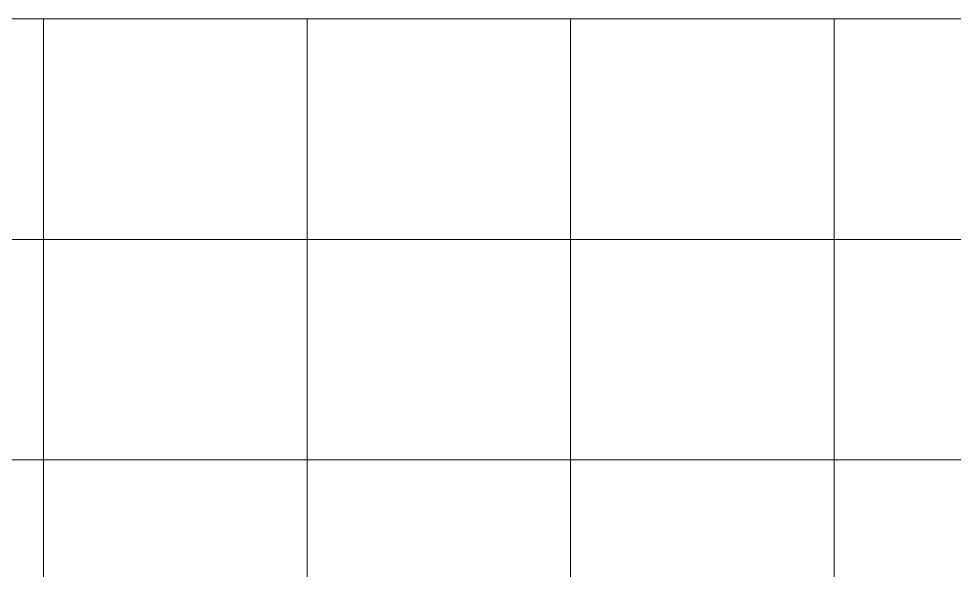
# Model space of a CAD drawing. Header units: millimetres. Extents: x -14320 to 437400, y -59080 to 73710.
# Drawn here: x 6328 to 12078, y 3390 to 6780 of the extents above; entities that cross this region are included whole.
import ezdxf

# ---------------------------------------------------------------- set-up
doc = ezdxf.new("R2010")
doc.units = ezdxf.units.MM
doc.header["$LTSCALE"] = 10
doc.header["$MEASUREMENT"] = 0
doc.layers.add('S-DETL-GRID', color=62, linetype='Continuous', lineweight=9, plot=False)

msp = doc.modelspace()

# ---------------------------------------------------------------- linework, layer by layer
at = {"layer": 'S-DETL-GRID'}
for p, q in [((6480, 6780), (6480, 0)), ((8100, 6780), (8100, 0)), ((9720, 6780), (9720, 0)), ((11340, 6780), (11340, 0)), ((14580, 5424), (4860, 5424)), ((14580, 4068), (4860, 4068))]:
    msp.add_line(p, q, dxfattribs=at)
at = {"layer": 'S-DETL-GRID', "color": 252}
msp.add_lwpolyline([(4860, 6780), (14580, 6780), (14580, 0), (4860, 0)], close=True, dxfattribs=at)

doc.saveas('drawing.dxf')
